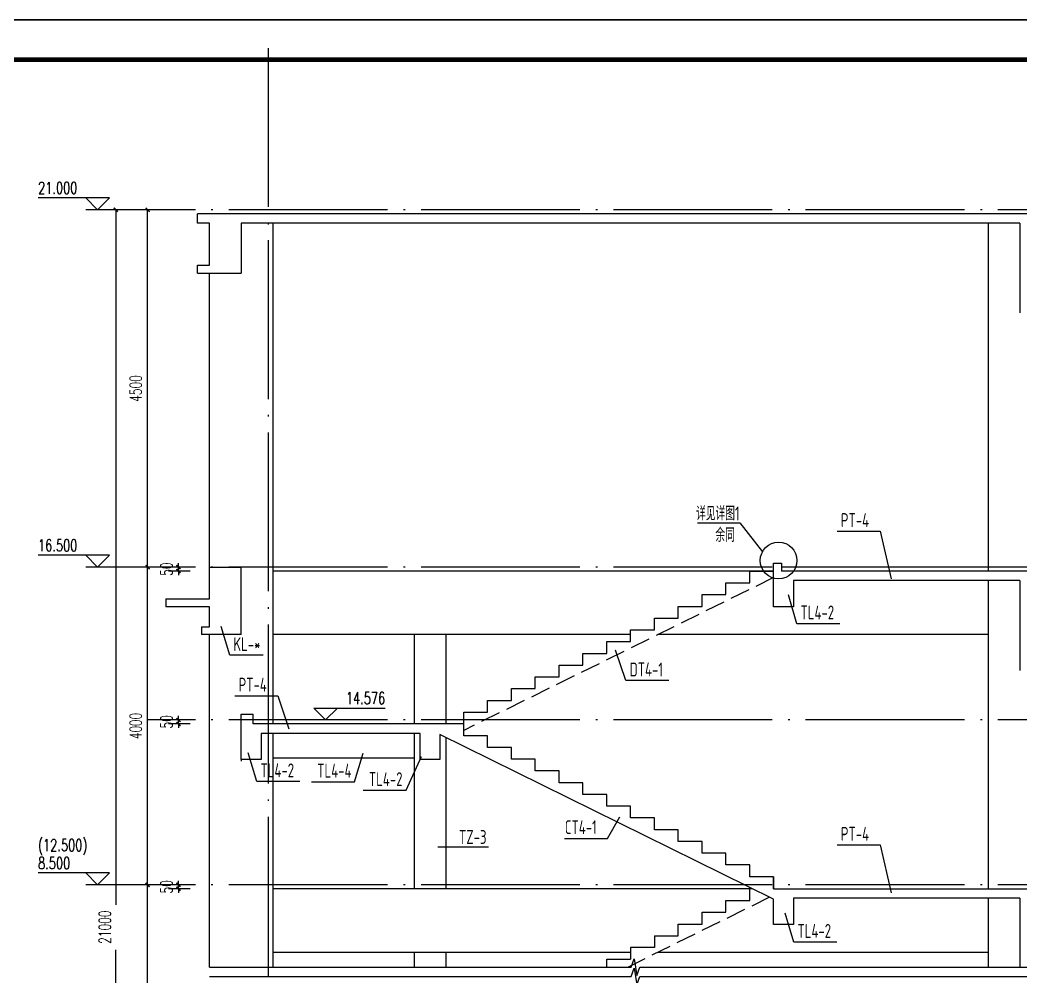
# Model space of a CAD drawing. Extents: x 239268 to 489116, y -316056 to -246175.
# Drawn here: x 441589 to 454173, y -293339 to -281302 of the extents above; entities that cross this region are included whole.
import ezdxf

# ---------------------------------------------------------------- set-up
doc = ezdxf.new("R2010")
doc.units = 0
doc.header["$LTSCALE"] = 1000
doc.header["$MEASUREMENT"] = 0
doc.linetypes.add('DASH', pattern=[0.35, 0.25, -0.1])
doc.linetypes.add('DOTE', pattern=[2.42, 2, -0.2, 0.02, -0.2])
doc.layers.get('0').update_dxf_attribs({"linetype": 'CONTINUOUS'})
doc.layers.get('Defpoints').update_dxf_attribs({"color": 6, "linetype": 'CONTINUOUS'})
for name, color, linetype in [('3-ban', 84, 'CONTINUOUS'), ('3-liang-s', 120, 'CONTINUOUS'), ('A-墙线', 2, 'CONTINUOUS'), ('DIM_ELEV', 3, 'CONTINUOUS'), ('DIM_SYMB', 3, 'CONTINUOUS'), ('DOTE', 26, 'DOTE'), ('PUB_DIM', 3, 'CONTINUOUS'), ('PUB_TEXT', 7, 'CONTINUOUS'), ('WALL', 2, 'CONTINUOUS'), ('图框', 85, 'CONTINUOUS'), ('看线', 87, 'CONTINUOUS'), ('面层', 185, 'CONTINUOUS')]:
    doc.layers.add(name, color=color, linetype=linetype)
doc.styles.add('_TCH_DIM', font='SIMPLEX', dxfattribs={"bigfont": 'GBCBIG'})
doc.styles.add('DIM_FONT', font='SIMPLEX.shx', dxfattribs={"width": 0.65})
doc.styles.add('TSSD_Rein', font='Tssdeng.shx', dxfattribs={"width": 0.7, "bigfont": 'hztxt.shx'})
doc.dimstyles.new('DIMN50', dxfattribs={"dimscale": 0.5, "dimtxt": 300, "dimasz": 100, "dimexe": 250, "dimexo": 300, "dimgap": 150, "dimtad": 1, "dimdec": 0, "dimzin": 0, "dimdsep": 46, "dimtxsty": 'DIM_FONT', "dimblk": 'ARCHTICK', "dimcen": 0.09, "dimclrt": 7, "dimazin": 2, "dimtfac": 1, "dimtdec": 0, "dimtix": 1, "dimtmove": 2, "dimatfit": 3, "dimfxl": 0, "dimtolj": 1, "dimtzin": 0, "dimarcsym": 0})

# ---------------------------------------------------------------- blocks, each defined once
blk = doc.blocks.new('_ArchTick')
at = {"color": 0, "linetype": 'ByBlock', "const_width": 0.4}
blk.add_lwpolyline([(-0.5, -0.5), (0.5, 0.5)], dxfattribs=at)
blk = doc.blocks.new('*D487')
at = {"layer": 'Defpoints', "color": 0}
for p in [(442795, -283691), (443573, -283691), (443573, -305491)]:
    blk.add_point(p, dxfattribs=at)
at = {"layer": 'PUB_DIM', "color": 0, "lineweight": -2}
for p, q in [((443423, -283691), (442670, -283691)), ((442795, -283691), (442795, -292441)), ((442795, -305491), (442795, -293008)), ((443423, -305491), (442670, -305491))]:
    blk.add_line(p, q, dxfattribs=at)
at = {"layer": 'PUB_DIM', "color": 0, "lineweight": -2, "xscale": 50, "yscale": 50, "zscale": 50}
for p, rotation in [((442795, -283691), 90), ((442795, -305491), 270)]:
    blk.add_blockref('_ArchTick', p, dxfattribs=dict(at, rotation=rotation))
at = {"layer": 'PUB_DIM', "color": 7, "insert": (442657, -292724), "char_height": 150, "attachment_point": 5, "rotation": 90, "style": 'DIM_FONT'}
blk.add_mtext('\\A1;21000', dxfattribs=at)
blk = doc.blocks.new('*D490')
at = {"layer": 'Defpoints', "color": 0}
for p in [(443195, -292191), (443573, -292191), (443573, -296191)]:
    blk.add_point(p, dxfattribs=at)
at = {"layer": 'PUB_DIM', "color": 0, "lineweight": -2}
for p, q in [((443423, -292191), (443070, -292191)), ((443195, -296191), (443195, -292191)), ((443423, -296191), (443070, -296191))]:
    blk.add_line(p, q, dxfattribs=at)
at = {"layer": 'PUB_DIM', "color": 0, "lineweight": -2, "xscale": 50, "yscale": 50, "zscale": 50}
for p, rotation in [((443195, -292191), 90), ((443195, -296191), 270)]:
    blk.add_blockref('_ArchTick', p, dxfattribs=dict(at, rotation=rotation))
at = {"layer": 'PUB_DIM', "color": 7, "insert": (443045, -294191), "char_height": 150, "attachment_point": 5, "rotation": 90, "style": 'DIM_FONT'}
blk.add_mtext('\\A1;4000x2=8000', dxfattribs=at)
blk = doc.blocks.new('*D491')
at = {"layer": 'Defpoints', "color": 0}
for p in [(443195, -288191), (443573, -288191), (443573, -292191)]:
    blk.add_point(p, dxfattribs=at)
at = {"layer": 'PUB_DIM', "color": 0, "lineweight": -2}
for p, q in [((443423, -288191), (443070, -288191)), ((443195, -292191), (443195, -288191)), ((443423, -292191), (443070, -292191))]:
    blk.add_line(p, q, dxfattribs=at)
at = {"layer": 'PUB_DIM', "color": 0, "lineweight": -2, "xscale": 50, "yscale": 50, "zscale": 50}
for p, rotation in [((443195, -288191), 90), ((443195, -292191), 270)]:
    blk.add_blockref('_ArchTick', p, dxfattribs=dict(at, rotation=rotation))
at = {"layer": 'PUB_DIM', "color": 7, "insert": (443045, -290191), "char_height": 150, "attachment_point": 5, "rotation": 90, "style": 'DIM_FONT'}
blk.add_mtext('\\A1;4000', dxfattribs=at)
blk = doc.blocks.new('*D492')
at = {"layer": 'Defpoints', "color": 0}
for p in [(443195, -283691), (443573, -283691), (443573, -288191)]:
    blk.add_point(p, dxfattribs=at)
at = {"layer": 'PUB_DIM', "color": 0, "lineweight": -2}
for p, q in [((443423, -283691), (443070, -283691)), ((443195, -288191), (443195, -283691)), ((443423, -288191), (443070, -288191))]:
    blk.add_line(p, q, dxfattribs=at)
at = {"layer": 'PUB_DIM', "color": 0, "lineweight": -2, "xscale": 50, "yscale": 50, "zscale": 50}
for p, rotation in [((443195, -283691), 90), ((443195, -288191), 270)]:
    blk.add_blockref('_ArchTick', p, dxfattribs=dict(at, rotation=rotation))
at = {"layer": 'PUB_DIM', "color": 7, "insert": (443045, -285941), "char_height": 150, "attachment_point": 5, "rotation": 90, "style": 'DIM_FONT'}
blk.add_mtext('\\A1;4500', dxfattribs=at)
blk = doc.blocks.new('TJAD_TK_A1')
at = {"layer": '图框'}
blk.add_line((1341.38, 950.45), (500.38, 950.45), dxfattribs=at)
at = {"layer": '图框', "const_width": 1.2}
blk.add_lwpolyline([(1331.38, 940.45), (525.38, 940.45), (525.38, 366.45), (1331.38, 366.45)], close=True, dxfattribs=at)
blk = doc.blocks.new('*D843')
at = {"layer": '3-liang-s', "color": 0, "lineweight": -2}
for p, q in [((443729, -292191), (443458, -292191)), ((443583, -292191), (443583, -292141)), ((443583, -292241), (443583, -292191)), ((443729, -292241), (443458, -292241)), ((443583, -292241), (443583, -292291))]:
    blk.add_line(p, q, dxfattribs=at)
at = {"layer": 'Defpoints', "color": 0}
for p in [(443583, -292191), (443879, -292191), (443879, -292241)]:
    blk.add_point(p, dxfattribs=at)
at = {"layer": '3-liang-s', "color": 0, "lineweight": -2, "xscale": 50, "yscale": 50, "zscale": 50}
for p, rotation in [((443583, -292191), 270), ((443583, -292241), 90)]:
    blk.add_blockref('_ArchTick', p, dxfattribs=dict(at, rotation=rotation))
at = {"layer": '3-liang-s', "color": 7, "insert": (443433, -292216), "char_height": 150, "attachment_point": 5, "rotation": 90, "style": 'DIM_FONT'}
blk.add_mtext('\\A1;50', dxfattribs=at)
blk = doc.blocks.new('*D844')
at = {"layer": '3-liang-s', "color": 0, "lineweight": -2}
for p, q in [((443729, -290115), (443458, -290115)), ((443729, -290165), (443458, -290165)), ((443583, -290115), (443583, -290065)), ((443583, -290165), (443583, -290115)), ((443583, -290165), (443583, -290215))]:
    blk.add_line(p, q, dxfattribs=at)
at = {"layer": 'Defpoints', "color": 0}
for p in [(443583, -290115), (443879, -290115), (443879, -290165)]:
    blk.add_point(p, dxfattribs=at)
at = {"layer": '3-liang-s', "color": 0, "lineweight": -2, "xscale": 50, "yscale": 50, "zscale": 50}
for p, rotation in [((443583, -290115), 270), ((443583, -290165), 90)]:
    blk.add_blockref('_ArchTick', p, dxfattribs=dict(at, rotation=rotation))
at = {"layer": '3-liang-s', "color": 7, "insert": (443433, -290140), "char_height": 150, "attachment_point": 5, "rotation": 90, "style": 'DIM_FONT'}
blk.add_mtext('\\A1;50', dxfattribs=at)
blk = doc.blocks.new('*D845')
at = {"layer": '3-liang-s', "color": 0, "lineweight": -2}
for p, q in [((443583, -288191), (443583, -288141)), ((443729, -288191), (443458, -288191)), ((443729, -288241), (443458, -288241)), ((443583, -288241), (443583, -288191)), ((443583, -288241), (443583, -288291))]:
    blk.add_line(p, q, dxfattribs=at)
at = {"layer": 'Defpoints', "color": 0}
for p in [(443583, -288191), (443879, -288191), (443879, -288241)]:
    blk.add_point(p, dxfattribs=at)
at = {"layer": '3-liang-s', "color": 0, "lineweight": -2, "xscale": 50, "yscale": 50, "zscale": 50}
for p, rotation in [((443583, -288191), 270), ((443583, -288241), 90)]:
    blk.add_blockref('_ArchTick', p, dxfattribs=dict(at, rotation=rotation))
at = {"layer": '3-liang-s', "color": 7, "insert": (443433, -288216), "char_height": 150, "attachment_point": 5, "rotation": 90, "style": 'DIM_FONT'}
blk.add_mtext('\\A1;50', dxfattribs=at)

msp = doc.modelspace()

# ---------------------------------------------------------------- linework, layer by layer
at = {"layer": '3-ban'}
for points in [[(450112.6, -287633.1), (450649.4, -287633.1), (450931.5, -287998.8)], [(451871.5, -287739.2), (452412.3, -287739.2), (452552.7, -288340.1)], [(451904.6, -288902.6), (451363.9, -288902.6), (451257.9, -288540)], [(444650.3, -289301.2), (444228.4, -289301.2), (444122.4, -288938.7)], [(449755.5, -289619.8), (449214.7, -289619.8), (449081.6, -289236.4)], [(444292.8, -289811.5), (444833.6, -289811.5), (444974.1, -290228.1)], [(445108.9, -290890.5), (444568.2, -290890.5), (444462.2, -290527.9)], [(445259.3, -290893.8), (445800.1, -290893.8), (445906, -290531.2)], [(445909.5, -291000.6), (446450.3, -291000.6), (446642.6, -290574.3)], [(448441.8, -291605.5), (448982.6, -291605.5), (449137.4, -291335.9)], [(451871.5, -291689.2), (452412.3, -291689.2), (452552.7, -292290.1)], [(447484.5, -291718.3), (446845.7, -291718.3)], [(451866.1, -292911.9), (451325.3, -292911.9), (451219.4, -292549.4)]]:
    msp.add_lwpolyline(points, dxfattribs=at)
msp.add_circle((451135.3, -288107.8), 231.1, dxfattribs=at)
at = {"layer": '3-liang-s'}
for p, q in [((444773, -290164.8), (444773, -283860.8)), ((453772.9, -283860.8), (453772.9, -288240.8)), ((443973, -288190.8), (443973, -284490.8)), ((451072.9, -288240.8), (444773, -288240.8)), ((453772.9, -288360.8), (453772.9, -292240.8)), ((443973, -293226.4), (443973, -289040.8)), ((449272.9, -289040.8), (444773, -289040.8)), ((446547.9, -289040.8), (446547.9, -290164.8)), ((446947.9, -289040.8), (446947.9, -290164.8)), ((453772.9, -289040.8), (449616.4, -289040.8)), ((444773, -293226.4), (444773, -290284.8)), ((446547.9, -290284.8), (446547.9, -292240.8)), ((446947.9, -290335.1), (446947.9, -292240.8)), ((446547.9, -290594.8), (444773, -290594.8)), ((450805.7, -292240.8), (444773, -292240.8)), ((453772.9, -292360.8), (453772.9, -293226.4)), ((449272.9, -293040.8), (444773, -293040.8)), ((446547.9, -293040.8), (446547.9, -293226.4)), ((446947.9, -293040.8), (446947.9, -293226.4)), ((453772.9, -293040.8), (449616.4, -293040.8))]:
    msp.add_line(p, q, dxfattribs=at)
at = {"layer": 'A-墙线'}
for p, q in [((454172.9, -283860.8), (454172.9, -284990.8)), ((454172.9, -288360.8), (454172.9, -289490.8)), ((454172.9, -292360.8), (454172.9, -293226.4))]:
    msp.add_line(p, q, dxfattribs=at)
at = {"layer": 'DIM_ELEV'}
for p, q in [((442716.3, -283540.8), (441816.3, -283540.8)), ((442566.3, -283690.8), (442416.3, -283540.8)), ((442566.3, -283690.8), (442716.3, -283540.8)), ((443427.4, -283690.8), (442416.3, -283690.8)), ((442716.3, -288040.8), (441816.3, -288040.8)), ((442566.3, -288190.8), (442416.3, -288040.8)), ((442566.3, -288190.8), (442716.3, -288040.8)), ((443427.4, -288190.8), (442416.3, -288190.8)), ((445434.7, -290114.8), (445284.7, -289964.8)), ((445284.7, -289964.8), (446184.7, -289964.8)), ((445434.7, -290114.8), (445584.7, -289964.8)), ((442716.3, -292040.8), (441816.3, -292040.8)), ((442566.3, -292190.8), (442416.3, -292040.8)), ((442566.3, -292190.8), (442716.3, -292040.8)), ((443427.4, -292190.8), (442416.3, -292190.8))]:
    msp.add_line(p, q, dxfattribs=at)
at = {"layer": 'DIM_SYMB'}
for points in [[(443973, -293226.4), (449278, -293226.4), (449316.2, -293121.4), (449353.3, -293331.4), (449390.5, -293226.4), (454695.6, -293226.4)], [(443973, -293346.4), (449278, -293346.4), (449316.2, -293241.4), (449353.3, -293451.4), (449390.5, -293346.4), (454695.6, -293346.4)]]:
    msp.add_lwpolyline(points, dxfattribs=at)
at = {"layer": 'DOTE'}
for p, q in [((444713.1, -281654.9), (444713.1, -303576.1)), ((455895.6, -283690.8), (443194.9, -283690.8)), ((455895.6, -288190.8), (443194.9, -288190.8)), ((455895.6, -290114.8), (443194.9, -290114.8)), ((455895.6, -292190.8), (443194.9, -292190.8)), ((455895.6, -292190.8), (443194.9, -292190.8))]:
    msp.add_line(p, q, dxfattribs=at)
at = {"layer": 'WALL'}
for p, q in [((454695.6, -283740.8), (443823, -283740.8)), ((443823, -283860.8), (443823, -283740.8)), ((443973, -283860.8), (443823, -283860.8)), ((443973, -284390.8), (443973, -283860.8)), ((444373, -283860.8), (444373, -284490.8)), ((454172.9, -283860.8), (444373, -283860.8)), ((443823, -284390.8), (443973, -284390.8)), ((443823, -284490.8), (443823, -284390.8)), ((443823, -284490.8), (444373, -284490.8)), ((451172.9, -288140.8), (451172.9, -288240.8)), ((443973, -288590.8), (443973, -288190.8)), ((443973, -288190.8), (444373, -288190.8)), ((443973, -288190.8), (444373, -288190.8)), ((444373, -289040.8), (444373, -288190.8)), ((454695.6, -288240.8), (451172.9, -288240.8)), ((443423, -288590.8), (443973, -288590.8)), ((443423, -288590.8), (443423, -288690.8)), ((443973, -288690.8), (443423, -288690.8)), ((443973, -288940.8), (443973, -288690.8)), ((443873, -288940.8), (443973, -288940.8)), ((443873, -288940.8), (443873, -289040.8)), ((444373, -289040.8), (443873, -289040.8)), ((454172.9, -292360.8), (451322.9, -292360.8)), ((451322.9, -292360.8), (451322.9, -292690.8))]:
    msp.add_line(p, q, dxfattribs=at)
for points in [[(454172.9, -288360.8), (451322.9, -288360.8), (451322.9, -288690.8), (451072.9, -288690.8), (451072.9, -288140.8), (451172.9, -288140.8)], [(451322.9, -292690.8), (451072.9, -292690.8), (451072.9, -292372.8), (446872.9, -290298), (446872.9, -290614.8), (446622.9, -290614.8), (446622.9, -290284.8), (444623, -290284.8), (444623, -290614.8), (444373, -290614.8), (444373, -290042.8), (444523, -290042.8)], [(451072.9, -292240.8), (451072.9, -292090.8), (450772.9, -292090.8), (450772.9, -291940.8), (450772.9, -291940.8), (450472.9, -291940.8), (450472.9, -291792.8), (450172.9, -291792.8), (450172.9, -291644.8), (449872.9, -291644.8), (449872.9, -291496.8), (449572.9, -291496.8), (449572.9, -291348.8), (449272.9, -291348.8), (449272.9, -291200.8), (448972.9, -291200.8), (448972.9, -291052.8), (448672.9, -291052.8), (448672.9, -290904.8), (448372.9, -290904.8), (448372.9, -290756.8), (448072.9, -290756.8), (448072.9, -290608.8), (447772.9, -290608.8), (447772.9, -290460.8), (447472.9, -290460.8), (447472.9, -290312.8), (447172.9, -290312.8), (447172.9, -290164.8), (444523, -290164.8), (444523, -290042.8)], [(451072.9, -292090.8), (451072.9, -292240.8), (454695.6, -292240.8)]]:
    msp.add_lwpolyline(points, dxfattribs=at)
at = {"layer": '图框'}
msp.add_lwpolyline([(418981.9, -281301.7), (461031.9, -281301.7), (461031.9, -311001.7), (418981.9, -311001.7)], close=True, dxfattribs=at)
at = {"layer": '看线', "color": 251, "linetype": 'DASH'}
for p, q in [((451072.9, -288322.3), (447172.9, -290246.3)), ((451021.7, -292347.5), (449240.3, -293226.4))]:
    msp.add_line(p, q, dxfattribs=at)
at = {"layer": '看线', "color": 251}
for points in [[(447172.9, -290164.8), (447172.9, -290016.8), (447472.9, -290016.8), (447472.9, -289868.8), (447772.9, -289868.8), (447772.9, -289720.8), (448072.9, -289720.8), (448072.9, -289572.8), (448372.9, -289572.8), (448372.9, -289424.8), (448672.9, -289424.8), (448672.9, -289276.8), (448972.9, -289276.8), (448972.9, -289128.8), (449272.9, -289128.8), (449272.9, -288980.8), (449572.9, -288980.8), (449572.9, -288832.8), (449872.9, -288832.8), (449872.9, -288684.8), (450172.9, -288684.8), (450172.9, -288536.8), (450472.9, -288536.8), (450472.9, -288388.8), (450772.9, -288388.8), (450772.9, -288240.8), (451072.9, -288240.8)], [(449572.9, -292832.8), (449572.9, -292832.8), (449872.9, -292832.8), (449872.9, -292684.8), (450172.9, -292684.8), (450172.9, -292536.8), (450472.9, -292536.8), (450472.9, -292388.8), (450772.9, -292388.8), (450772.9, -292222.2)], [(449572.9, -292832.8), (449572.9, -292980.8), (449272.9, -292980.8), (449272.9, -293128.8)], [(448972.9, -293226.4), (448972.9, -293128.8), (449272.9, -293128.8), (449272.9, -293128.8)]]:
    msp.add_lwpolyline(points, dxfattribs=at)
at = {"layer": '面层'}
msp.add_line((444373, -290614.8), (444373, -290634.8), dxfattribs=at)
msp.add_lwpolyline([(454695.6, -288190.8), (451172.9, -288190.8)], dxfattribs=at)

# ---------------------------------------------------------------- block references
at = {"layer": '图框', "xscale": 50, "yscale": 50, "zscale": 50}
msp.add_blockref('TJAD_TK_A1', (393962.9, -328824.2), dxfattribs=at)

# ---------------------------------------------------------------- texts
at = {"layer": '3-ban', "style": 'TSSD_Rein', "width": 0.7}
for s, p in [('详见详图1', (450096.3, -287602.7)), ('PT-4', (451918.3, -287686.1)), ('余同', (450339.4, -287873.2)), ('TL4-2', (451410.7, -288849.4)), ('KL-*', (444275.2, -289248.1)), ('DT4-1', (449261.6, -289566.7)), ('PT-4', (444339.6, -289758.4)), ('TL4-2', (444615, -290837.3)), ('TL4-4', (445329.2, -290840.6)), ('TL4-2', (445979.4, -290947.5)), ('CT4-1', (448445.3, -291552.4)), ('TZ-3', (447113.7, -291675.8)), ('PT-4', (451918.3, -291636)), ('TL4-2', (451372.2, -292858.8))]:
    msp.add_text(s, height=175, dxfattribs=at).set_placement(p)
at = {"layer": 'PUB_TEXT', "style": '_TCH_DIM', "width": 0.705882}
for s, p in [('21.000', (441816.3, -283490.8)), ('16.500', (441816.3, -287990.8)), ('14.576', (445689.7, -289914.8)), ('(12.500)', (441816.3, -291765.8)), ('8.500', (441816.3, -291990.8))]:
    msp.add_text(s, height=148.75, dxfattribs=at).set_placement(p)

# ---------------------------------------------------------------- dimensions: what is measured, and where the dimension line sits
at = {"layer": '3-liang-s'}
for base, p1, p2, picture, middle in [((443582.6, -288190.8), (443879.4, -288240.8), (443879.4, -288190.8), '*D845', (443432.6, -288215.8)), ((443582.6, -290114.8), (443879.4, -290164.8), (443879.4, -290114.8), '*D844', (443432.6, -290139.8)), ((443582.6, -292190.8), (443879.4, -292240.8), (443879.4, -292190.8), '*D843', (443432.6, -292215.8))]:
    dim = msp.add_linear_dim(base=base, p1=p1, p2=p2, angle=90, dimstyle='DIMN50', dxfattribs=at)
    dim.commit()
    dim.dimension.update_dxf_attribs({"geometry": picture, "text_midpoint": middle})
at = {"layer": 'PUB_DIM'}
dim = msp.add_linear_dim(base=(442794.9, -283690.8), p1=(443573, -305490.8), p2=(443573, -283690.8), angle=90, text='21000', dimstyle='DIMN50', dxfattribs=at)
dim.commit()
dim.dimension.update_dxf_attribs({"geometry": '*D487', "text_midpoint": (442657.4, -292724.5), "dimtype": 161})
for p1, p2, picture, middle in [((443573, -288190.8), (443573, -283690.8), '*D492', (443044.9, -285940.8)), ((443573, -292190.8), (443573, -288190.8), '*D491', (443044.9, -290190.8))]:
    dim = msp.add_aligned_dim(p1=p1, p2=p2, distance=378, dimstyle='DIMN50', dxfattribs=at)
    dim.commit()
    dim.dimension.update_dxf_attribs({"geometry": picture, "text_midpoint": middle})
dim = msp.add_aligned_dim(p1=(443573, -296190.8), p2=(443573, -292190.8), distance=378, text='4000x2=8000', dimstyle='DIMN50', dxfattribs=at)
dim.commit()
dim.dimension.update_dxf_attribs({"geometry": '*D490', "text_midpoint": (443044.9, -294190.8)})

doc.saveas('drawing.dxf')
